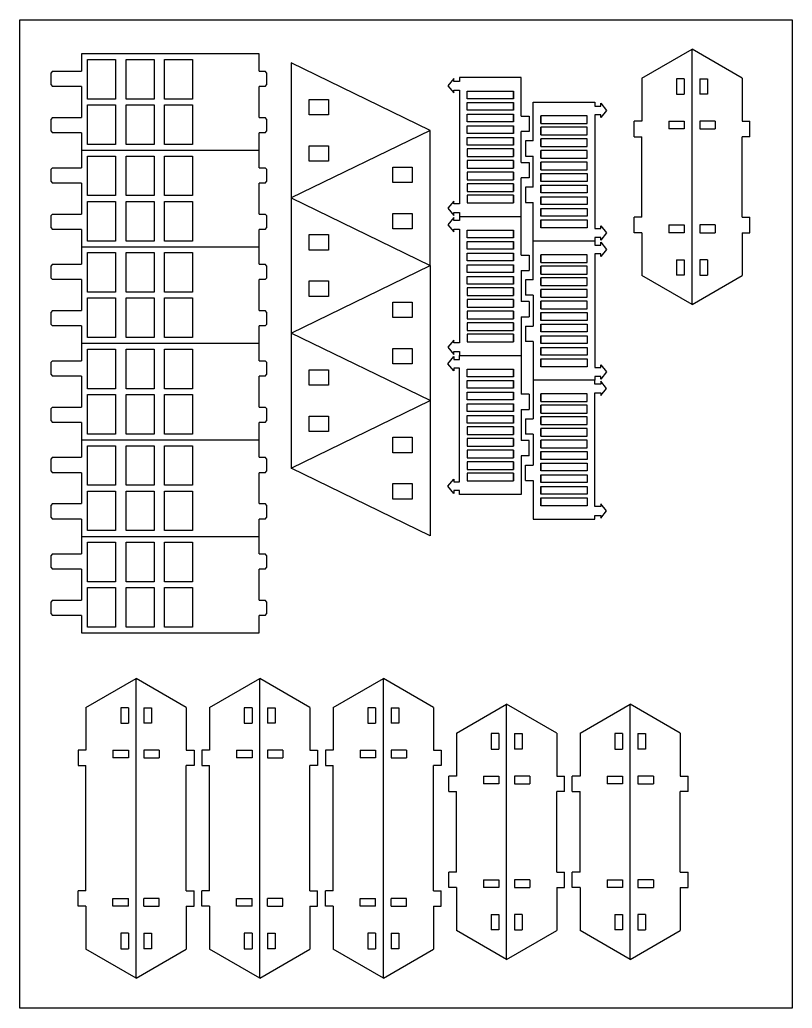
# Model space of a CAD drawing. Header units: inches. Extents: x -44.1 to -2.1, y -13.8 to 25.8.
# Drawn here: x -14.55 to -2.05, y -0.35 to 15.65 of the extents above; entities that cross this region are included whole.
import ezdxf

# ---------------------------------------------------------------- set-up
doc = ezdxf.new("R2010")
doc.units = ezdxf.units.IN
doc.header["$MEASUREMENT"] = 0
doc.linetypes.add('Continuous2', pattern=[0])
doc.layers.add('Cut', color=1, linetype='Continuous')

msp = doc.modelspace()

# ---------------------------------------------------------------- linework, layer by layer
at = {"layer": 'Cut', "color": 13, "linetype": 'Continuous2', "lineweight": -3, "true_color": 0xcc6633}
for p, q in [((-14.55, 15.652), (-2.05, 15.652)), ((-14.55, -0.348), (-14.55, 15.652)), ((-2.05, 15.652), (-2.05, -0.348)), ((-2.05, -0.348), (-14.55, -0.348))]:
    msp.add_line(p, q, dxfattribs=at)
at = {"layer": 'Cut', "color": 7, "linetype": 'Continuous2', "lineweight": -3, "true_color": 0xffffff}
for p, q in [((-13.55, 15.102), (-13.55, 14.821)), ((-10.675, 15.102), (-13.55, 15.102)), ((-10.675, 14.821), (-10.675, 15.102)), ((-4.484, 14.706), (-3.672, 15.174)), ((-3.672, 11.042), (-3.672, 15.174)), ((-2.861, 14.706), (-3.672, 15.174)), ((-13.456, 15.008), (-13.003, 15.008)), ((-13.456, 14.368), (-13.456, 15.008)), ((-13.003, 15.008), (-13.003, 14.368)), ((-12.831, 15.008), (-12.378, 15.008)), ((-12.831, 14.368), (-12.831, 15.008)), ((-12.378, 15.008), (-12.378, 14.368)), ((-12.206, 15.008), (-11.753, 15.008)), ((-12.206, 14.368), (-12.206, 15.008)), ((-11.753, 15.008), (-11.753, 14.368)), ((-10.159, 14.956), (-10.159, 12.769)), ((-7.909, 13.862), (-10.159, 14.956)), ((-14.019, 14.821), (-14.05, 14.79)), ((-14.05, 14.79), (-14.05, 14.602)), ((-14.019, 14.821), (-13.55, 14.821)), ((-10.675, 14.821), (-10.581, 14.821)), ((-10.55, 14.79), (-10.581, 14.821)), ((-10.55, 14.602), (-10.55, 14.79)), ((-14.05, 14.602), (-14.019, 14.571)), ((-13.55, 14.571), (-14.019, 14.571)), ((-13.55, 14.571), (-13.55, 14.071)), ((-10.581, 14.571), (-10.675, 14.571)), ((-10.675, 14.071), (-10.675, 14.571)), ((-10.581, 14.571), (-10.55, 14.602)), ((-7.528, 14.702), (-7.622, 14.585)), ((-7.622, 14.585), (-7.528, 14.468)), ((-7.528, 14.655), (-7.528, 14.702)), ((-7.434, 14.655), (-7.528, 14.655)), ((-7.434, 14.718), (-7.434, 14.655)), ((-6.434, 14.718), (-7.434, 14.718)), ((-6.434, 14.093), (-6.434, 14.718)), ((-4.484, 14.706), (-4.484, 14.01)), ((-3.797, 14.697), (-3.922, 14.697)), ((-3.922, 14.697), (-3.922, 14.447)), ((-3.797, 14.697), (-3.797, 14.447)), ((-3.547, 14.697), (-3.422, 14.697)), ((-3.547, 14.697), (-3.547, 14.447)), ((-3.422, 14.697), (-3.422, 14.447)), ((-2.861, 14.706), (-2.861, 14.01)), ((-7.528, 14.515), (-7.434, 14.515)), ((-7.528, 14.468), (-7.528, 14.515)), ((-7.434, 14.515), (-7.434, 12.671)), ((-7.309, 14.499), (-6.559, 14.499)), ((-7.309, 14.374), (-7.309, 14.499)), ((-6.559, 14.374), (-6.559, 14.499)), ((-6.559, 14.499), (-6.559, 14.374)), ((-3.922, 14.447), (-3.797, 14.447)), ((-3.422, 14.447), (-3.547, 14.447)), ((-13.003, 14.368), (-13.456, 14.368)), ((-13.456, 13.633), (-13.456, 14.274)), ((-13.456, 14.274), (-13.003, 14.274)), ((-13.003, 14.274), (-13.003, 13.633)), ((-12.378, 14.368), (-12.831, 14.368)), ((-12.831, 13.633), (-12.831, 14.274)), ((-12.831, 14.274), (-12.378, 14.274)), ((-12.378, 14.274), (-12.378, 13.633)), ((-11.753, 14.368), (-12.206, 14.368)), ((-12.206, 13.633), (-12.206, 14.274)), ((-12.206, 14.274), (-11.753, 14.274)), ((-11.753, 14.274), (-11.753, 13.633)), ((-9.868, 14.362), (-9.556, 14.362)), ((-9.868, 14.112), (-9.868, 14.362)), ((-9.556, 14.362), (-9.556, 14.112)), ((-6.559, 14.374), (-7.309, 14.374)), ((-7.309, 14.312), (-6.559, 14.312)), ((-7.309, 14.187), (-7.309, 14.312)), ((-6.559, 14.187), (-6.559, 14.312)), ((-6.559, 14.312), (-6.559, 14.187)), ((-6.244, 14.318), (-5.244, 14.318)), ((-6.244, 13.693), (-6.244, 14.318)), ((-5.244, 14.318), (-5.244, 14.255)), ((-5.244, 14.255), (-5.15, 14.255)), ((-5.15, 14.302), (-5.056, 14.185)), ((-5.15, 14.255), (-5.15, 14.302)), ((-9.556, 14.112), (-9.868, 14.112)), ((-6.559, 14.187), (-7.309, 14.187)), ((-7.309, 14.124), (-6.559, 14.124)), ((-7.309, 13.999), (-7.309, 14.124)), ((-6.559, 13.999), (-6.559, 14.124)), ((-6.559, 14.124), (-6.559, 13.999)), ((-6.434, 14.093), (-6.309, 14.093)), ((-6.309, 14.093), (-6.309, 13.843)), ((-6.119, 13.974), (-6.119, 14.099)), ((-6.119, 14.099), (-6.119, 13.974)), ((-5.369, 14.099), (-6.119, 14.099)), ((-5.369, 13.974), (-5.369, 14.099)), ((-5.15, 14.115), (-5.244, 14.115)), ((-5.244, 14.115), (-5.244, 12.271)), ((-5.056, 14.185), (-5.15, 14.068)), ((-5.15, 14.068), (-5.15, 14.115)), ((-14.019, 14.071), (-14.05, 14.04)), ((-14.05, 14.04), (-14.05, 13.852)), ((-14.019, 14.071), (-13.55, 14.071)), ((-10.675, 14.071), (-10.581, 14.071)), ((-10.55, 14.04), (-10.581, 14.071)), ((-10.55, 13.852), (-10.55, 14.04)), ((-6.559, 13.999), (-7.309, 13.999)), ((-7.309, 13.937), (-6.559, 13.937)), ((-7.309, 13.812), (-7.309, 13.937)), ((-6.559, 13.812), (-6.559, 13.937)), ((-6.559, 13.937), (-6.559, 13.812)), ((-6.119, 13.974), (-5.369, 13.974)), ((-4.484, 14.01), (-4.609, 14.01)), ((-4.609, 13.76), (-4.609, 14.01)), ((-4.047, 14.01), (-3.797, 14.01)), ((-4.047, 14.01), (-4.047, 13.885)), ((-3.797, 14.01), (-3.797, 13.885)), ((-3.297, 14.01), (-3.547, 14.01)), ((-3.547, 14.01), (-3.547, 13.885)), ((-3.297, 14.01), (-3.297, 13.885)), ((-2.861, 14.01), (-2.736, 14.01)), ((-2.736, 13.76), (-2.736, 14.01)), ((-14.05, 13.852), (-14.019, 13.821)), ((-13.55, 13.821), (-14.019, 13.821)), ((-13.55, 13.821), (-13.55, 13.54)), ((-10.675, 13.54), (-10.675, 13.821)), ((-10.581, 13.821), (-10.675, 13.821)), ((-10.581, 13.821), (-10.55, 13.852)), ((-7.909, 13.862), (-10.159, 12.769)), ((-7.909, 11.675), (-7.909, 13.862)), ((-6.559, 13.812), (-7.309, 13.812)), ((-6.309, 13.843), (-6.434, 13.843)), ((-6.434, 13.343), (-6.434, 13.843)), ((-6.119, 13.787), (-6.119, 13.912)), ((-6.119, 13.912), (-6.119, 13.787)), ((-5.369, 13.912), (-6.119, 13.912)), ((-6.119, 13.787), (-5.369, 13.787)), ((-5.369, 13.787), (-5.369, 13.912)), ((-3.797, 13.885), (-4.047, 13.885)), ((-3.547, 13.885), (-3.297, 13.885)), ((-13.003, 13.633), (-13.456, 13.633)), ((-12.378, 13.633), (-12.831, 13.633)), ((-11.753, 13.633), (-12.206, 13.633)), ((-9.868, 13.612), (-9.556, 13.612)), ((-9.868, 13.362), (-9.868, 13.612)), ((-9.556, 13.612), (-9.556, 13.362)), ((-7.309, 13.749), (-6.559, 13.749)), ((-7.309, 13.624), (-7.309, 13.749)), ((-6.559, 13.624), (-7.309, 13.624)), ((-6.559, 13.624), (-6.559, 13.749)), ((-6.559, 13.749), (-6.559, 13.624)), ((-6.244, 13.693), (-6.369, 13.693)), ((-6.369, 13.693), (-6.369, 13.443)), ((-6.119, 13.599), (-6.119, 13.724)), ((-6.119, 13.724), (-6.119, 13.599)), ((-5.369, 13.724), (-6.119, 13.724)), ((-5.369, 13.599), (-5.369, 13.724)), ((-4.609, 13.76), (-4.484, 13.76)), ((-4.484, 12.456), (-4.484, 13.76)), ((-2.861, 12.456), (-2.861, 13.76)), ((-2.736, 13.76), (-2.861, 13.76)), ((-13.55, 13.54), (-13.55, 13.258)), ((-13.55, 13.54), (-10.675, 13.54)), ((-13.456, 13.446), (-13.003, 13.446)), ((-13.456, 12.805), (-13.456, 13.446)), ((-13.003, 13.446), (-13.003, 12.805)), ((-12.831, 13.446), (-12.378, 13.446)), ((-12.831, 12.805), (-12.831, 13.446)), ((-12.378, 13.446), (-12.378, 12.805)), ((-12.206, 13.446), (-11.753, 13.446)), ((-12.206, 12.805), (-12.206, 13.446)), ((-11.753, 13.446), (-11.753, 12.805)), ((-10.675, 13.258), (-10.675, 13.54)), ((-6.559, 13.562), (-7.309, 13.562)), ((-7.309, 13.562), (-7.309, 13.437)), ((-6.559, 13.562), (-6.559, 13.437)), ((-6.559, 13.437), (-6.559, 13.562)), ((-6.369, 13.443), (-6.244, 13.443)), ((-6.244, 12.943), (-6.244, 13.443)), ((-6.119, 13.599), (-5.369, 13.599)), ((-6.119, 13.412), (-6.119, 13.537)), ((-6.119, 13.537), (-6.119, 13.412)), ((-5.369, 13.537), (-6.119, 13.537)), ((-5.369, 13.412), (-5.369, 13.537)), ((-9.556, 13.362), (-9.868, 13.362)), ((-7.309, 13.437), (-6.559, 13.437)), ((-6.559, 13.374), (-7.309, 13.374)), ((-7.309, 13.374), (-7.309, 13.249)), ((-6.559, 13.374), (-6.559, 13.249)), ((-6.559, 13.249), (-6.559, 13.374)), ((-6.434, 13.343), (-6.309, 13.343)), ((-6.309, 13.343), (-6.309, 13.093)), ((-6.119, 13.412), (-5.369, 13.412)), ((-6.119, 13.224), (-6.119, 13.349)), ((-6.119, 13.349), (-6.119, 13.224)), ((-5.369, 13.349), (-6.119, 13.349)), ((-5.369, 13.224), (-5.369, 13.349)), ((-14.019, 13.258), (-14.05, 13.227)), ((-14.05, 13.227), (-14.05, 13.04)), ((-14.019, 13.258), (-13.55, 13.258)), ((-10.675, 13.258), (-10.581, 13.258)), ((-10.55, 13.227), (-10.581, 13.258)), ((-10.55, 13.04), (-10.55, 13.227)), ((-8.513, 13.019), (-8.513, 13.269)), ((-8.513, 13.269), (-8.201, 13.269)), ((-8.201, 13.269), (-8.201, 13.019)), ((-7.309, 13.249), (-6.559, 13.249)), ((-6.559, 13.187), (-7.309, 13.187)), ((-7.309, 13.187), (-7.309, 13.062)), ((-6.559, 13.187), (-6.559, 13.062)), ((-6.559, 13.062), (-6.559, 13.187)), ((-6.119, 13.224), (-5.369, 13.224)), ((-6.119, 13.162), (-6.119, 13.037)), ((-6.119, 13.162), (-5.369, 13.162)), ((-6.119, 13.037), (-6.119, 13.162)), ((-5.369, 13.162), (-5.369, 13.037)), ((-14.05, 13.04), (-14.019, 13.008)), ((-13.55, 13.008), (-14.019, 13.008)), ((-13.55, 13.008), (-13.55, 12.508)), ((-10.581, 13.008), (-10.675, 13.008)), ((-10.675, 12.508), (-10.675, 13.008)), ((-10.581, 13.008), (-10.55, 13.04)), ((-8.201, 13.019), (-8.513, 13.019)), ((-7.309, 13.062), (-6.559, 13.062)), ((-6.559, 12.999), (-7.309, 12.999)), ((-7.309, 12.999), (-7.309, 12.874)), ((-6.559, 12.999), (-6.559, 12.874)), ((-6.559, 12.874), (-6.559, 12.999)), ((-6.309, 13.093), (-6.434, 13.093)), ((-6.434, 12.468), (-6.434, 13.093)), ((-5.369, 13.037), (-6.119, 13.037)), ((-6.119, 12.974), (-6.119, 12.849)), ((-6.119, 12.974), (-5.369, 12.974)), ((-6.119, 12.849), (-6.119, 12.974)), ((-5.369, 12.974), (-5.369, 12.849)), ((-13.003, 12.805), (-13.456, 12.805)), ((-12.378, 12.805), (-12.831, 12.805)), ((-11.753, 12.805), (-12.206, 12.805)), ((-7.309, 12.874), (-6.559, 12.874)), ((-6.559, 12.812), (-7.309, 12.812)), ((-7.309, 12.812), (-7.309, 12.687)), ((-6.559, 12.812), (-6.559, 12.687)), ((-6.559, 12.687), (-6.559, 12.812)), ((-6.244, 12.943), (-6.369, 12.943)), ((-6.369, 12.943), (-6.369, 12.693)), ((-5.369, 12.849), (-6.119, 12.849)), ((-13.456, 12.071), (-13.456, 12.712)), ((-13.456, 12.712), (-13.003, 12.712)), ((-13.003, 12.712), (-13.003, 12.071)), ((-12.831, 12.071), (-12.831, 12.712)), ((-12.831, 12.712), (-12.378, 12.712)), ((-12.378, 12.712), (-12.378, 12.071)), ((-12.206, 12.071), (-12.206, 12.712)), ((-12.206, 12.712), (-11.753, 12.712)), ((-11.753, 12.712), (-11.753, 12.071)), ((-10.159, 12.769), (-10.159, 10.581)), ((-10.159, 12.769), (-7.909, 11.675)), ((-7.528, 12.718), (-7.622, 12.601)), ((-7.528, 12.671), (-7.528, 12.718)), ((-7.434, 12.671), (-7.528, 12.671)), ((-7.309, 12.687), (-6.559, 12.687)), ((-6.369, 12.693), (-6.244, 12.693)), ((-6.244, 12.068), (-6.244, 12.693)), ((-6.119, 12.787), (-6.119, 12.662)), ((-6.119, 12.787), (-5.369, 12.787)), ((-6.119, 12.662), (-6.119, 12.787)), ((-5.369, 12.662), (-6.119, 12.662)), ((-5.369, 12.787), (-5.369, 12.662)), ((-14.019, 12.508), (-14.05, 12.477)), ((-14.019, 12.508), (-13.55, 12.508)), ((-10.675, 12.508), (-10.581, 12.508)), ((-10.55, 12.477), (-10.581, 12.508)), ((-8.513, 12.519), (-8.201, 12.519)), ((-8.513, 12.269), (-8.513, 12.519)), ((-8.201, 12.519), (-8.201, 12.269)), ((-7.622, 12.601), (-7.528, 12.483)), ((-7.528, 12.53), (-7.434, 12.53)), ((-7.528, 12.483), (-7.528, 12.53)), ((-7.434, 12.53), (-7.434, 12.468)), ((-6.119, 12.599), (-6.119, 12.474)), ((-6.119, 12.599), (-5.369, 12.599)), ((-6.119, 12.474), (-6.119, 12.599)), ((-5.369, 12.599), (-5.369, 12.474)), ((-14.05, 12.477), (-14.05, 12.29)), ((-10.55, 12.29), (-10.55, 12.477)), ((-7.528, 12.452), (-7.622, 12.335)), ((-7.622, 12.335), (-7.528, 12.218)), ((-7.528, 12.405), (-7.528, 12.452)), ((-7.434, 12.405), (-7.528, 12.405)), ((-7.434, 12.468), (-6.434, 12.468)), ((-7.434, 12.468), (-7.434, 12.405)), ((-6.434, 11.843), (-6.434, 12.468)), ((-5.369, 12.474), (-6.119, 12.474)), ((-6.119, 12.412), (-6.119, 12.287)), ((-6.119, 12.412), (-5.369, 12.412)), ((-6.119, 12.287), (-6.119, 12.412)), ((-5.369, 12.412), (-5.369, 12.287)), ((-4.484, 12.456), (-4.609, 12.456)), ((-4.609, 12.206), (-4.609, 12.456)), ((-4.047, 12.331), (-4.047, 12.206)), ((-4.047, 12.331), (-3.797, 12.331)), ((-3.797, 12.331), (-3.797, 12.206)), ((-3.547, 12.331), (-3.547, 12.206)), ((-3.297, 12.331), (-3.547, 12.331)), ((-3.297, 12.331), (-3.297, 12.206)), ((-2.861, 12.456), (-2.736, 12.456)), ((-2.736, 12.206), (-2.736, 12.456)), ((-14.05, 12.29), (-14.019, 12.258)), ((-13.55, 12.258), (-14.019, 12.258)), ((-13.55, 12.258), (-13.55, 11.977)), ((-10.581, 12.258), (-10.675, 12.258)), ((-10.675, 11.977), (-10.675, 12.258)), ((-10.581, 12.258), (-10.55, 12.29)), ((-9.868, 12.175), (-9.556, 12.175)), ((-9.868, 11.925), (-9.868, 12.175)), ((-9.556, 12.175), (-9.556, 11.925)), ((-8.201, 12.269), (-8.513, 12.269)), ((-7.528, 12.265), (-7.434, 12.265)), ((-7.528, 12.218), (-7.528, 12.265)), ((-7.434, 12.265), (-7.434, 10.421)), ((-7.309, 12.249), (-6.559, 12.249)), ((-7.309, 12.124), (-7.309, 12.249)), ((-6.559, 12.124), (-6.559, 12.249)), ((-6.559, 12.249), (-6.559, 12.124)), ((-5.369, 12.287), (-6.119, 12.287)), ((-5.244, 12.271), (-5.15, 12.271)), ((-5.15, 12.318), (-5.056, 12.201)), ((-5.15, 12.271), (-5.15, 12.318)), ((-5.056, 12.201), (-5.15, 12.083)), ((-4.484, 12.206), (-4.609, 12.206)), ((-4.484, 12.206), (-4.484, 11.511)), ((-3.797, 12.206), (-4.047, 12.206)), ((-3.547, 12.206), (-3.297, 12.206)), ((-2.861, 12.206), (-2.861, 11.511)), ((-2.861, 12.206), (-2.736, 12.206)), ((-13.003, 12.071), (-13.456, 12.071)), ((-12.378, 12.071), (-12.831, 12.071)), ((-11.753, 12.071), (-12.206, 12.071)), ((-6.559, 12.124), (-7.309, 12.124)), ((-7.309, 12.062), (-6.559, 12.062)), ((-7.309, 11.937), (-7.309, 12.062)), ((-6.559, 11.937), (-6.559, 12.062)), ((-6.559, 12.062), (-6.559, 11.937)), ((-5.244, 12.068), (-6.244, 12.068)), ((-6.244, 11.443), (-6.244, 12.068)), ((-5.244, 12.13), (-5.244, 12.068)), ((-5.15, 12.13), (-5.244, 12.13)), ((-5.244, 12.068), (-5.244, 12.005)), ((-5.244, 12.005), (-5.15, 12.005)), ((-5.15, 12.083), (-5.15, 12.13)), ((-5.15, 12.052), (-5.056, 11.935)), ((-5.15, 12.005), (-5.15, 12.052)), ((-13.55, 11.977), (-10.675, 11.977)), ((-13.55, 11.977), (-13.55, 11.696)), ((-13.456, 11.883), (-13.003, 11.883)), ((-13.456, 11.243), (-13.456, 11.883)), ((-13.003, 11.883), (-13.003, 11.243)), ((-12.831, 11.883), (-12.378, 11.883)), ((-12.831, 11.243), (-12.831, 11.883)), ((-12.378, 11.883), (-12.378, 11.243)), ((-12.206, 11.883), (-11.753, 11.883)), ((-12.206, 11.243), (-12.206, 11.883)), ((-11.753, 11.883), (-11.753, 11.243)), ((-10.675, 11.696), (-10.675, 11.977)), ((-9.556, 11.925), (-9.868, 11.925)), ((-6.559, 11.937), (-7.309, 11.937)), ((-7.309, 11.874), (-6.559, 11.874)), ((-7.309, 11.749), (-7.309, 11.874)), ((-6.559, 11.749), (-6.559, 11.874)), ((-6.559, 11.874), (-6.559, 11.749)), ((-6.434, 11.843), (-6.309, 11.843)), ((-6.309, 11.843), (-6.309, 11.593)), ((-6.119, 11.724), (-6.119, 11.849)), ((-6.119, 11.849), (-6.119, 11.724)), ((-5.369, 11.849), (-6.119, 11.849)), ((-5.369, 11.724), (-5.369, 11.849)), ((-5.244, 11.865), (-5.244, 10.021)), ((-5.15, 11.865), (-5.244, 11.865)), ((-5.056, 11.935), (-5.15, 11.818)), ((-5.15, 11.818), (-5.15, 11.865)), ((-14.019, 11.696), (-14.05, 11.665)), ((-14.019, 11.696), (-13.55, 11.696)), ((-10.675, 11.696), (-10.581, 11.696)), ((-10.55, 11.665), (-10.581, 11.696)), ((-6.559, 11.749), (-7.309, 11.749)), ((-7.309, 11.687), (-6.559, 11.687)), ((-7.309, 11.562), (-7.309, 11.687)), ((-6.559, 11.562), (-6.559, 11.687)), ((-6.559, 11.687), (-6.559, 11.562)), ((-6.119, 11.724), (-5.369, 11.724)), ((-3.922, 11.769), (-3.797, 11.769)), ((-3.922, 11.769), (-3.922, 11.519)), ((-3.797, 11.769), (-3.797, 11.519)), ((-3.422, 11.769), (-3.547, 11.769)), ((-3.547, 11.769), (-3.547, 11.519)), ((-3.422, 11.769), (-3.422, 11.519)), ((-14.05, 11.665), (-14.05, 11.477)), ((-10.55, 11.477), (-10.55, 11.665)), ((-10.159, 10.581), (-7.909, 11.675)), ((-7.909, 11.675), (-7.909, 9.487)), ((-6.559, 11.562), (-7.309, 11.562)), ((-6.434, 11.593), (-6.434, 11.093)), ((-6.434, 11.593), (-6.309, 11.593)), ((-6.119, 11.537), (-6.119, 11.662)), ((-6.119, 11.662), (-6.119, 11.537)), ((-5.369, 11.662), (-6.119, 11.662)), ((-6.119, 11.537), (-5.369, 11.537)), ((-5.369, 11.537), (-5.369, 11.662)), ((-14.05, 11.477), (-14.019, 11.446)), ((-13.55, 11.446), (-14.019, 11.446)), ((-13.55, 11.446), (-13.55, 10.946)), ((-10.581, 11.446), (-10.675, 11.446)), ((-10.675, 10.946), (-10.675, 11.446)), ((-10.581, 11.446), (-10.55, 11.477)), ((-9.868, 11.425), (-9.556, 11.425)), ((-9.868, 11.175), (-9.868, 11.425)), ((-9.556, 11.425), (-9.556, 11.175)), ((-7.309, 11.499), (-6.559, 11.499)), ((-7.309, 11.374), (-7.309, 11.499)), ((-6.559, 11.374), (-7.309, 11.374)), ((-6.559, 11.374), (-6.559, 11.499)), ((-6.559, 11.499), (-6.559, 11.374)), ((-6.244, 11.443), (-6.369, 11.443)), ((-6.369, 11.443), (-6.369, 11.193)), ((-6.119, 11.349), (-6.119, 11.474)), ((-6.119, 11.474), (-6.119, 11.349)), ((-5.369, 11.474), (-6.119, 11.474)), ((-5.369, 11.349), (-5.369, 11.474)), ((-3.672, 11.042), (-4.484, 11.511)), ((-3.797, 11.519), (-3.922, 11.519)), ((-3.672, 11.042), (-2.861, 11.511)), ((-3.547, 11.519), (-3.422, 11.519)), ((-13.003, 11.243), (-13.456, 11.243)), ((-12.378, 11.243), (-12.831, 11.243)), ((-11.753, 11.243), (-12.206, 11.243)), ((-6.559, 11.312), (-7.309, 11.312)), ((-7.309, 11.312), (-7.309, 11.187)), ((-6.559, 11.312), (-6.559, 11.187)), ((-6.559, 11.187), (-6.559, 11.312)), ((-6.119, 11.349), (-5.369, 11.349)), ((-6.119, 11.162), (-6.119, 11.287)), ((-6.119, 11.287), (-6.119, 11.162)), ((-5.369, 11.287), (-6.119, 11.287)), ((-5.369, 11.162), (-5.369, 11.287)), ((-13.456, 10.508), (-13.456, 11.149)), ((-13.456, 11.149), (-13.003, 11.149)), ((-13.003, 11.149), (-13.003, 10.508)), ((-12.831, 10.508), (-12.831, 11.149)), ((-12.831, 11.149), (-12.378, 11.149)), ((-12.378, 11.149), (-12.378, 10.508)), ((-12.206, 10.508), (-12.206, 11.149)), ((-12.206, 11.149), (-11.753, 11.149)), ((-11.753, 11.149), (-11.753, 10.508)), ((-9.556, 11.175), (-9.868, 11.175)), ((-8.513, 10.831), (-8.513, 11.081)), ((-8.513, 11.081), (-8.201, 11.081)), ((-8.201, 11.081), (-8.201, 10.831)), ((-7.309, 11.187), (-6.559, 11.187)), ((-6.559, 11.124), (-7.309, 11.124)), ((-7.309, 11.124), (-7.309, 10.999)), ((-6.559, 11.124), (-6.559, 10.999)), ((-6.559, 10.999), (-6.559, 11.124)), ((-6.309, 11.093), (-6.434, 11.093)), ((-6.244, 11.193), (-6.369, 11.193)), ((-6.309, 11.093), (-6.309, 10.843)), ((-6.244, 11.193), (-6.244, 10.693)), ((-6.119, 11.162), (-5.369, 11.162)), ((-6.119, 10.974), (-6.119, 11.099)), ((-6.119, 11.099), (-6.119, 10.974)), ((-5.369, 11.099), (-6.119, 11.099)), ((-5.369, 10.974), (-5.369, 11.099)), ((-14.019, 10.946), (-14.05, 10.915)), ((-14.05, 10.915), (-14.05, 10.727)), ((-14.019, 10.946), (-13.55, 10.946)), ((-10.675, 10.946), (-10.581, 10.946)), ((-10.55, 10.915), (-10.581, 10.946)), ((-10.55, 10.727), (-10.55, 10.915)), ((-7.309, 10.999), (-6.559, 10.999)), ((-6.559, 10.937), (-7.309, 10.937)), ((-7.309, 10.937), (-7.309, 10.812)), ((-6.559, 10.937), (-6.559, 10.812)), ((-6.559, 10.812), (-6.559, 10.937)), ((-6.119, 10.974), (-5.369, 10.974)), ((-6.119, 10.912), (-6.119, 10.787)), ((-6.119, 10.912), (-5.369, 10.912)), ((-6.119, 10.787), (-6.119, 10.912)), ((-5.369, 10.912), (-5.369, 10.787)), ((-14.05, 10.727), (-14.019, 10.696)), ((-10.581, 10.696), (-10.55, 10.727)), ((-8.201, 10.831), (-8.513, 10.831)), ((-7.309, 10.812), (-6.559, 10.812)), ((-6.559, 10.749), (-7.309, 10.749)), ((-7.309, 10.749), (-7.309, 10.624)), ((-6.559, 10.749), (-6.559, 10.624)), ((-6.559, 10.624), (-6.559, 10.749)), ((-6.434, 10.843), (-6.434, 10.218)), ((-6.434, 10.843), (-6.309, 10.843)), ((-5.369, 10.787), (-6.119, 10.787)), ((-6.119, 10.724), (-6.119, 10.599)), ((-6.119, 10.724), (-5.369, 10.724)), ((-6.119, 10.599), (-6.119, 10.724)), ((-5.369, 10.724), (-5.369, 10.599)), ((-13.55, 10.696), (-14.019, 10.696)), ((-13.55, 10.696), (-13.55, 10.415)), ((-10.581, 10.696), (-10.675, 10.696)), ((-10.675, 10.415), (-10.675, 10.696)), ((-7.909, 9.487), (-10.159, 10.581)), ((-10.159, 10.581), (-10.159, 8.394)), ((-7.309, 10.624), (-6.559, 10.624)), ((-6.559, 10.562), (-7.309, 10.562)), ((-7.309, 10.562), (-7.309, 10.437)), ((-6.559, 10.562), (-6.559, 10.437)), ((-6.559, 10.437), (-6.559, 10.562)), ((-6.369, 10.693), (-6.244, 10.693)), ((-6.369, 10.693), (-6.369, 10.443)), ((-5.369, 10.599), (-6.119, 10.599)), ((-13.55, 10.415), (-10.675, 10.415)), ((-13.55, 10.415), (-13.55, 10.133)), ((-13.003, 10.508), (-13.456, 10.508)), ((-12.378, 10.508), (-12.831, 10.508)), ((-11.753, 10.508), (-12.206, 10.508)), ((-10.675, 10.133), (-10.675, 10.415)), ((-7.528, 10.468), (-7.622, 10.351)), ((-7.528, 10.421), (-7.528, 10.468)), ((-7.434, 10.421), (-7.528, 10.421)), ((-7.309, 10.437), (-6.559, 10.437)), ((-6.244, 10.443), (-6.369, 10.443)), ((-6.244, 10.443), (-6.244, 9.818)), ((-6.119, 10.537), (-6.119, 10.412)), ((-6.119, 10.537), (-5.369, 10.537)), ((-6.119, 10.412), (-6.119, 10.537)), ((-5.369, 10.412), (-6.119, 10.412)), ((-5.369, 10.537), (-5.369, 10.412)), ((-13.456, 10.321), (-13.003, 10.321)), ((-13.456, 9.68), (-13.456, 10.321)), ((-13.003, 10.321), (-13.003, 9.68)), ((-12.831, 10.321), (-12.378, 10.321)), ((-12.831, 9.68), (-12.831, 10.321)), ((-12.378, 10.321), (-12.378, 9.68)), ((-12.206, 10.321), (-11.753, 10.321)), ((-12.206, 9.68), (-12.206, 10.321)), ((-11.753, 10.321), (-11.753, 9.68)), ((-8.513, 10.331), (-8.201, 10.331)), ((-8.513, 10.081), (-8.513, 10.331)), ((-8.201, 10.331), (-8.201, 10.081)), ((-7.622, 10.351), (-7.528, 10.233)), ((-7.528, 10.28), (-7.434, 10.28)), ((-7.528, 10.233), (-7.528, 10.28)), ((-7.434, 10.28), (-7.434, 10.218)), ((-6.119, 10.349), (-6.119, 10.224)), ((-6.119, 10.349), (-5.369, 10.349)), ((-6.119, 10.224), (-6.119, 10.349)), ((-5.369, 10.349), (-5.369, 10.224)), ((-14.019, 10.133), (-14.05, 10.102)), ((-14.05, 10.102), (-14.05, 9.915)), ((-14.019, 10.133), (-13.55, 10.133)), ((-10.675, 10.133), (-10.581, 10.133)), ((-10.55, 10.102), (-10.581, 10.133)), ((-10.55, 9.915), (-10.55, 10.102)), ((-8.201, 10.081), (-8.513, 10.081)), ((-7.622, 10.085), (-7.528, 10.202)), ((-7.528, 9.968), (-7.622, 10.085)), ((-7.528, 10.202), (-7.528, 10.155)), ((-7.528, 10.155), (-7.434, 10.155)), ((-7.434, 10.218), (-6.434, 10.218)), ((-7.434, 10.155), (-7.434, 10.218)), ((-6.434, 10.218), (-6.434, 9.593)), ((-5.369, 10.224), (-6.119, 10.224)), ((-6.119, 10.162), (-6.119, 10.037)), ((-6.119, 10.162), (-5.369, 10.162)), ((-6.119, 10.037), (-6.119, 10.162)), ((-5.369, 10.162), (-5.369, 10.037)), ((-9.868, 9.987), (-9.556, 9.987)), ((-9.868, 9.737), (-9.868, 9.987)), ((-9.556, 9.987), (-9.556, 9.737)), ((-7.528, 10.015), (-7.528, 9.968)), ((-7.434, 10.015), (-7.528, 10.015)), ((-7.434, 8.171), (-7.434, 10.015)), ((-7.309, 9.999), (-6.559, 9.999)), ((-7.309, 9.874), (-7.309, 9.999)), ((-6.559, 9.874), (-6.559, 9.999)), ((-6.559, 9.999), (-6.559, 9.874)), ((-5.369, 10.037), (-6.119, 10.037)), ((-5.244, 10.021), (-5.15, 10.021)), ((-5.15, 10.068), (-5.056, 9.951)), ((-5.15, 10.021), (-5.15, 10.068)), ((-5.056, 9.951), (-5.15, 9.833)), ((-14.05, 9.915), (-14.019, 9.883)), ((-13.55, 9.883), (-14.019, 9.883)), ((-13.55, 9.883), (-13.55, 9.383)), ((-10.581, 9.883), (-10.675, 9.883)), ((-10.675, 9.383), (-10.675, 9.883)), ((-10.581, 9.883), (-10.55, 9.915)), ((-6.559, 9.874), (-7.309, 9.874)), ((-7.309, 9.812), (-6.559, 9.812)), ((-7.309, 9.687), (-7.309, 9.812)), ((-6.559, 9.687), (-6.559, 9.812)), ((-6.559, 9.812), (-6.559, 9.687)), ((-5.244, 9.818), (-6.244, 9.818)), ((-6.244, 9.818), (-6.244, 9.193)), ((-5.244, 9.88), (-5.244, 9.818)), ((-5.15, 9.88), (-5.244, 9.88)), ((-5.244, 9.755), (-5.244, 9.818)), ((-5.15, 9.833), (-5.15, 9.88)), ((-5.15, 9.802), (-5.15, 9.755)), ((-5.056, 9.685), (-5.15, 9.802)), ((-13.003, 9.68), (-13.456, 9.68)), ((-12.378, 9.68), (-12.831, 9.68)), ((-11.753, 9.68), (-12.206, 9.68)), ((-9.556, 9.737), (-9.868, 9.737)), ((-6.559, 9.687), (-7.309, 9.687)), ((-7.309, 9.624), (-6.559, 9.624)), ((-7.309, 9.499), (-7.309, 9.624)), ((-6.559, 9.499), (-6.559, 9.624)), ((-6.559, 9.624), (-6.559, 9.499)), ((-5.15, 9.755), (-5.244, 9.755)), ((-5.244, 9.615), (-5.15, 9.615)), ((-5.244, 7.771), (-5.244, 9.615)), ((-5.15, 9.568), (-5.056, 9.685)), ((-5.15, 9.615), (-5.15, 9.568)), ((-13.456, 8.946), (-13.456, 9.587)), ((-13.456, 9.587), (-13.003, 9.587)), ((-13.003, 9.587), (-13.003, 8.946)), ((-12.831, 8.946), (-12.831, 9.587)), ((-12.831, 9.587), (-12.378, 9.587)), ((-12.378, 9.587), (-12.378, 8.946)), ((-12.206, 8.946), (-12.206, 9.587)), ((-12.206, 9.587), (-11.753, 9.587)), ((-11.753, 9.587), (-11.753, 8.946)), ((-10.159, 8.394), (-7.909, 9.487)), ((-7.909, 9.487), (-7.909, 7.3)), ((-6.559, 9.499), (-7.309, 9.499)), ((-6.309, 9.593), (-6.434, 9.593)), ((-6.309, 9.593), (-6.309, 9.343)), ((-6.119, 9.474), (-6.119, 9.599)), ((-6.119, 9.599), (-6.119, 9.474)), ((-5.369, 9.599), (-6.119, 9.599)), ((-6.119, 9.474), (-5.369, 9.474)), ((-5.369, 9.474), (-5.369, 9.599)), ((-14.019, 9.383), (-14.05, 9.352)), ((-14.05, 9.352), (-14.05, 9.165)), ((-14.019, 9.383), (-13.55, 9.383)), ((-10.675, 9.383), (-10.581, 9.383)), ((-10.55, 9.352), (-10.581, 9.383)), ((-10.55, 9.165), (-10.55, 9.352)), ((-7.309, 9.437), (-6.559, 9.437)), ((-7.309, 9.312), (-7.309, 9.437)), ((-6.559, 9.312), (-7.309, 9.312)), ((-6.559, 9.312), (-6.559, 9.437)), ((-6.559, 9.437), (-6.559, 9.312)), ((-6.434, 9.343), (-6.434, 8.843)), ((-6.434, 9.343), (-6.309, 9.343)), ((-6.119, 9.287), (-6.119, 9.412)), ((-6.119, 9.412), (-6.119, 9.287)), ((-5.369, 9.412), (-6.119, 9.412)), ((-6.119, 9.287), (-5.369, 9.287)), ((-5.369, 9.287), (-5.369, 9.412)), ((-14.05, 9.165), (-14.019, 9.133)), ((-13.55, 9.133), (-14.019, 9.133)), ((-13.55, 9.133), (-13.55, 8.852)), ((-10.581, 9.133), (-10.675, 9.133)), ((-10.675, 8.852), (-10.675, 9.133)), ((-10.581, 9.133), (-10.55, 9.165)), ((-9.868, 9.237), (-9.556, 9.237)), ((-9.868, 8.987), (-9.868, 9.237)), ((-9.556, 9.237), (-9.556, 8.987)), ((-7.309, 9.249), (-6.559, 9.249)), ((-7.309, 9.124), (-7.309, 9.249)), ((-6.559, 9.124), (-7.309, 9.124)), ((-6.559, 9.124), (-6.559, 9.249)), ((-6.559, 9.249), (-6.559, 9.124)), ((-6.369, 9.193), (-6.244, 9.193)), ((-6.369, 9.193), (-6.369, 8.943)), ((-6.119, 9.099), (-6.119, 9.224)), ((-6.119, 9.224), (-6.119, 9.099)), ((-5.369, 9.224), (-6.119, 9.224)), ((-5.369, 9.099), (-5.369, 9.224)), ((-9.556, 8.987), (-9.868, 8.987)), ((-6.559, 9.062), (-7.309, 9.062)), ((-7.309, 9.062), (-7.309, 8.937)), ((-6.559, 9.062), (-6.559, 8.937)), ((-6.559, 8.937), (-6.559, 9.062)), ((-6.119, 9.099), (-5.369, 9.099)), ((-6.119, 8.912), (-6.119, 9.037)), ((-6.119, 9.037), (-6.119, 8.912)), ((-5.369, 9.037), (-6.119, 9.037)), ((-5.369, 8.912), (-5.369, 9.037)), ((-13.55, 8.852), (-10.675, 8.852)), ((-13.55, 8.852), (-13.55, 8.571)), ((-13.003, 8.946), (-13.456, 8.946)), ((-12.378, 8.946), (-12.831, 8.946)), ((-11.753, 8.946), (-12.206, 8.946)), ((-10.675, 8.571), (-10.675, 8.852)), ((-8.513, 8.644), (-8.513, 8.894)), ((-8.513, 8.894), (-8.201, 8.894)), ((-8.201, 8.894), (-8.201, 8.644)), ((-7.309, 8.937), (-6.559, 8.937)), ((-6.559, 8.874), (-7.309, 8.874)), ((-7.309, 8.874), (-7.309, 8.749)), ((-6.559, 8.874), (-6.559, 8.749)), ((-6.559, 8.749), (-6.559, 8.874)), ((-6.309, 8.843), (-6.434, 8.843)), ((-6.244, 8.943), (-6.369, 8.943)), ((-6.309, 8.593), (-6.309, 8.843)), ((-6.244, 8.943), (-6.244, 8.443)), ((-6.119, 8.912), (-5.369, 8.912)), ((-6.119, 8.724), (-6.119, 8.849)), ((-6.119, 8.849), (-6.119, 8.724)), ((-5.369, 8.849), (-6.119, 8.849)), ((-5.369, 8.724), (-5.369, 8.849)), ((-13.456, 8.758), (-13.003, 8.758)), ((-13.456, 8.118), (-13.456, 8.758)), ((-13.003, 8.758), (-13.003, 8.118)), ((-12.831, 8.758), (-12.378, 8.758)), ((-12.831, 8.118), (-12.831, 8.758)), ((-12.378, 8.758), (-12.378, 8.118)), ((-12.206, 8.758), (-11.753, 8.758)), ((-12.206, 8.118), (-12.206, 8.758)), ((-11.753, 8.758), (-11.753, 8.118)), ((-8.201, 8.644), (-8.513, 8.644)), ((-7.309, 8.749), (-6.559, 8.749)), ((-6.559, 8.687), (-7.309, 8.687)), ((-7.309, 8.687), (-7.309, 8.562)), ((-6.559, 8.687), (-6.559, 8.562)), ((-6.559, 8.562), (-6.559, 8.687)), ((-6.119, 8.724), (-5.369, 8.724)), ((-6.119, 8.662), (-6.119, 8.537)), ((-6.119, 8.662), (-5.369, 8.662)), ((-6.119, 8.537), (-6.119, 8.662)), ((-5.369, 8.662), (-5.369, 8.537)), ((-14.019, 8.571), (-14.05, 8.54)), ((-14.05, 8.54), (-14.05, 8.352)), ((-14.019, 8.571), (-13.55, 8.571)), ((-10.675, 8.571), (-10.581, 8.571)), ((-10.55, 8.54), (-10.581, 8.571)), ((-10.55, 8.352), (-10.55, 8.54)), ((-7.309, 8.562), (-6.559, 8.562)), ((-6.559, 8.499), (-7.309, 8.499)), ((-7.309, 8.499), (-7.309, 8.374)), ((-6.559, 8.499), (-6.559, 8.374)), ((-6.559, 8.374), (-6.559, 8.499)), ((-6.434, 8.593), (-6.434, 7.968)), ((-6.309, 8.593), (-6.434, 8.593)), ((-5.369, 8.537), (-6.119, 8.537)), ((-14.05, 8.352), (-14.019, 8.321)), ((-13.55, 8.321), (-14.019, 8.321)), ((-13.55, 8.321), (-13.55, 7.821)), ((-10.581, 8.321), (-10.675, 8.321)), ((-10.675, 7.821), (-10.675, 8.321)), ((-10.581, 8.321), (-10.55, 8.352)), ((-7.909, 7.3), (-10.159, 8.394)), ((-7.309, 8.374), (-6.559, 8.374)), ((-6.369, 8.193), (-6.369, 8.443)), ((-6.369, 8.443), (-6.244, 8.443)), ((-6.119, 8.474), (-6.119, 8.349)), ((-6.119, 8.474), (-5.369, 8.474)), ((-6.119, 8.349), (-6.119, 8.474)), ((-5.369, 8.349), (-6.119, 8.349)), ((-5.369, 8.474), (-5.369, 8.349)), ((-7.622, 8.101), (-7.528, 8.218)), ((-7.528, 8.218), (-7.528, 8.171)), ((-7.528, 8.171), (-7.434, 8.171)), ((-6.559, 8.312), (-7.309, 8.312)), ((-7.309, 8.312), (-7.309, 8.187)), ((-7.309, 8.187), (-6.559, 8.187)), ((-6.559, 8.312), (-6.559, 8.187)), ((-6.559, 8.187), (-6.559, 8.312)), ((-6.369, 8.193), (-6.244, 8.193)), ((-6.244, 8.193), (-6.244, 7.568)), ((-6.119, 8.287), (-6.119, 8.162)), ((-6.119, 8.287), (-5.369, 8.287)), ((-6.119, 8.162), (-6.119, 8.287)), ((-5.369, 8.162), (-6.119, 8.162)), ((-5.369, 8.287), (-5.369, 8.162)), ((-13.003, 8.118), (-13.456, 8.118)), ((-13.456, 7.383), (-13.456, 8.024)), ((-13.456, 8.024), (-13.003, 8.024)), ((-13.003, 8.024), (-13.003, 7.383)), ((-12.378, 8.118), (-12.831, 8.118)), ((-12.831, 7.383), (-12.831, 8.024)), ((-12.831, 8.024), (-12.378, 8.024)), ((-12.378, 8.024), (-12.378, 7.383)), ((-11.753, 8.118), (-12.206, 8.118)), ((-12.206, 7.383), (-12.206, 8.024)), ((-12.206, 8.024), (-11.753, 8.024)), ((-11.753, 8.024), (-11.753, 7.383)), ((-8.513, 8.144), (-8.201, 8.144)), ((-8.513, 7.894), (-8.513, 8.144)), ((-8.201, 8.144), (-8.201, 7.894)), ((-7.528, 7.983), (-7.622, 8.101)), ((-7.528, 8.03), (-7.528, 7.983)), ((-7.434, 8.03), (-7.528, 8.03)), ((-7.434, 7.968), (-7.434, 8.03)), ((-6.119, 8.099), (-6.119, 7.974)), ((-6.119, 8.099), (-5.369, 8.099)), ((-6.119, 7.974), (-6.119, 8.099)), ((-5.369, 8.099), (-5.369, 7.974)), ((-8.201, 7.894), (-8.513, 7.894)), ((-6.434, 7.968), (-7.434, 7.968)), ((-5.369, 7.974), (-6.119, 7.974)), ((-6.119, 7.912), (-6.119, 7.787)), ((-6.119, 7.912), (-5.369, 7.912)), ((-6.119, 7.787), (-6.119, 7.912)), ((-5.369, 7.912), (-5.369, 7.787)), ((-14.019, 7.821), (-14.05, 7.79)), ((-14.05, 7.79), (-14.05, 7.602)), ((-14.019, 7.821), (-13.55, 7.821)), ((-10.675, 7.821), (-10.581, 7.821)), ((-10.55, 7.79), (-10.581, 7.821)), ((-10.55, 7.602), (-10.55, 7.79)), ((-5.369, 7.787), (-6.119, 7.787)), ((-5.15, 7.771), (-5.244, 7.771)), ((-5.15, 7.818), (-5.15, 7.771)), ((-5.056, 7.701), (-5.15, 7.818)), ((-5.15, 7.583), (-5.056, 7.701)), ((-14.05, 7.602), (-14.019, 7.571)), ((-13.55, 7.571), (-14.019, 7.571)), ((-13.55, 7.571), (-13.55, 7.29)), ((-10.581, 7.571), (-10.675, 7.571)), ((-10.675, 7.29), (-10.675, 7.571)), ((-10.581, 7.571), (-10.55, 7.602)), ((-6.244, 7.568), (-5.244, 7.568)), ((-5.244, 7.63), (-5.15, 7.63)), ((-5.244, 7.568), (-5.244, 7.63)), ((-5.15, 7.63), (-5.15, 7.583)), ((-13.003, 7.383), (-13.456, 7.383)), ((-12.378, 7.383), (-12.831, 7.383)), ((-11.753, 7.383), (-12.206, 7.383)), ((-13.55, 7.29), (-10.675, 7.29)), ((-13.55, 7.29), (-13.55, 7.008)), ((-10.675, 7.008), (-10.675, 7.29)), ((-13.456, 7.196), (-13.003, 7.196)), ((-13.456, 6.555), (-13.456, 7.196)), ((-13.003, 7.196), (-13.003, 6.555)), ((-12.831, 7.196), (-12.378, 7.196)), ((-12.831, 6.555), (-12.831, 7.196)), ((-12.378, 7.196), (-12.378, 6.555)), ((-12.206, 7.196), (-11.753, 7.196)), ((-12.206, 6.555), (-12.206, 7.196)), ((-11.753, 7.196), (-11.753, 6.555)), ((-14.019, 7.008), (-14.05, 6.977)), ((-14.05, 6.977), (-14.05, 6.79)), ((-14.019, 7.008), (-13.55, 7.008)), ((-10.675, 7.008), (-10.581, 7.008)), ((-10.55, 6.977), (-10.581, 7.008)), ((-10.55, 6.79), (-10.55, 6.977)), ((-14.05, 6.79), (-14.019, 6.758)), ((-13.55, 6.758), (-14.019, 6.758)), ((-13.55, 6.758), (-13.55, 6.258)), ((-10.581, 6.758), (-10.675, 6.758)), ((-10.675, 6.258), (-10.675, 6.758)), ((-10.581, 6.758), (-10.55, 6.79)), ((-13.003, 6.555), (-13.456, 6.555)), ((-13.456, 5.821), (-13.456, 6.462)), ((-13.456, 6.462), (-13.003, 6.462)), ((-13.003, 6.462), (-13.003, 5.821)), ((-12.378, 6.555), (-12.831, 6.555)), ((-12.831, 5.821), (-12.831, 6.462)), ((-12.831, 6.462), (-12.378, 6.462)), ((-12.378, 6.462), (-12.378, 5.821)), ((-11.753, 6.555), (-12.206, 6.555)), ((-12.206, 5.821), (-12.206, 6.462)), ((-12.206, 6.462), (-11.753, 6.462)), ((-11.753, 6.462), (-11.753, 5.821)), ((-14.019, 6.258), (-14.05, 6.227)), ((-14.019, 6.258), (-13.55, 6.258)), ((-10.675, 6.258), (-10.581, 6.258)), ((-10.55, 6.227), (-10.581, 6.258)), ((-14.05, 6.227), (-14.05, 6.04)), ((-10.55, 6.04), (-10.55, 6.227)), ((-14.05, 6.04), (-14.019, 6.008)), ((-13.55, 6.008), (-14.019, 6.008)), ((-13.55, 6.008), (-13.55, 5.727)), ((-10.581, 6.008), (-10.675, 6.008)), ((-10.675, 5.727), (-10.675, 6.008)), ((-10.581, 6.008), (-10.55, 6.04)), ((-13.003, 5.821), (-13.456, 5.821)), ((-12.378, 5.821), (-12.831, 5.821)), ((-11.753, 5.821), (-12.206, 5.821)), ((-13.55, 5.727), (-10.675, 5.727)), ((-13.479, 4.522), (-12.667, 4.991)), ((-12.667, 0.141), (-12.667, 4.991)), ((-11.855, 4.522), (-12.667, 4.991)), ((-11.479, 4.522), (-10.667, 4.991)), ((-10.667, 0.141), (-10.667, 4.991)), ((-9.855, 4.522), (-10.667, 4.991)), ((-9.479, 4.522), (-8.667, 4.991)), ((-8.667, 0.141), (-8.667, 4.991)), ((-7.855, 4.522), (-8.667, 4.991)), ((-13.479, 4.522), (-13.479, 3.829)), ((-12.792, 4.517), (-12.917, 4.517)), ((-12.917, 4.517), (-12.917, 4.267)), ((-12.792, 4.517), (-12.792, 4.267)), ((-12.542, 4.517), (-12.417, 4.517)), ((-12.542, 4.517), (-12.542, 4.267)), ((-12.417, 4.517), (-12.417, 4.267)), ((-11.855, 4.522), (-11.855, 3.829)), ((-11.479, 4.522), (-11.479, 3.829)), ((-10.792, 4.517), (-10.917, 4.517)), ((-10.917, 4.517), (-10.917, 4.267)), ((-10.792, 4.517), (-10.792, 4.267)), ((-10.542, 4.517), (-10.417, 4.517)), ((-10.542, 4.517), (-10.542, 4.267)), ((-10.417, 4.517), (-10.417, 4.267)), ((-9.855, 4.522), (-9.855, 3.829)), ((-9.479, 4.522), (-9.479, 3.829)), ((-8.792, 4.517), (-8.917, 4.517)), ((-8.917, 4.517), (-8.917, 4.267)), ((-8.792, 4.517), (-8.792, 4.267)), ((-8.542, 4.517), (-8.417, 4.517)), ((-8.542, 4.517), (-8.542, 4.267)), ((-8.417, 4.517), (-8.417, 4.267)), ((-7.855, 4.522), (-7.855, 3.829)), ((-7.484, 4.106), (-6.672, 4.574)), ((-6.672, 0.442), (-6.672, 4.574)), ((-5.861, 4.106), (-6.672, 4.574)), ((-5.484, 4.106), (-4.672, 4.574)), ((-4.672, 0.442), (-4.672, 4.574)), ((-3.861, 4.106), (-4.672, 4.574)), ((-12.917, 4.267), (-12.792, 4.267)), ((-12.417, 4.267), (-12.542, 4.267)), ((-10.917, 4.267), (-10.792, 4.267)), ((-10.417, 4.267), (-10.542, 4.267)), ((-8.917, 4.267), (-8.792, 4.267)), ((-8.417, 4.267), (-8.542, 4.267)), ((-7.484, 4.106), (-7.484, 3.41)), ((-6.797, 4.097), (-6.922, 4.097)), ((-6.922, 4.097), (-6.922, 3.847)), ((-6.797, 4.097), (-6.797, 3.847)), ((-6.547, 4.097), (-6.422, 4.097)), ((-6.547, 4.097), (-6.547, 3.847)), ((-6.422, 4.097), (-6.422, 3.847)), ((-5.861, 4.106), (-5.861, 3.41)), ((-5.484, 4.106), (-5.484, 3.41)), ((-4.797, 4.097), (-4.922, 4.097)), ((-4.922, 4.097), (-4.922, 3.847)), ((-4.797, 4.097), (-4.797, 3.847)), ((-4.547, 4.097), (-4.422, 4.097)), ((-4.547, 4.097), (-4.547, 3.847)), ((-4.422, 4.097), (-4.422, 3.847)), ((-3.861, 4.106), (-3.861, 3.41)), ((-6.922, 3.847), (-6.797, 3.847)), ((-6.422, 3.847), (-6.547, 3.847)), ((-4.922, 3.847), (-4.797, 3.847)), ((-4.422, 3.847), (-4.547, 3.847)), ((-13.479, 3.829), (-13.604, 3.829)), ((-13.604, 3.829), (-13.604, 3.579)), ((-13.042, 3.829), (-13.042, 3.704)), ((-13.042, 3.829), (-12.792, 3.829)), ((-12.792, 3.704), (-13.042, 3.704)), ((-12.792, 3.829), (-12.792, 3.704)), ((-12.292, 3.829), (-12.542, 3.829)), ((-12.542, 3.829), (-12.542, 3.704)), ((-12.542, 3.704), (-12.292, 3.704)), ((-12.292, 3.829), (-12.292, 3.704)), ((-11.855, 3.829), (-11.73, 3.829)), ((-11.73, 3.829), (-11.73, 3.579)), ((-11.479, 3.829), (-11.604, 3.829)), ((-11.604, 3.829), (-11.604, 3.579)), ((-11.042, 3.829), (-11.042, 3.704)), ((-11.042, 3.829), (-10.792, 3.829)), ((-10.792, 3.704), (-11.042, 3.704)), ((-10.792, 3.829), (-10.792, 3.704)), ((-10.292, 3.829), (-10.542, 3.829)), ((-10.542, 3.829), (-10.542, 3.704)), ((-10.542, 3.704), (-10.292, 3.704)), ((-10.292, 3.829), (-10.292, 3.704)), ((-9.855, 3.829), (-9.73, 3.829)), ((-9.73, 3.829), (-9.73, 3.579)), ((-9.479, 3.829), (-9.604, 3.829)), ((-9.604, 3.829), (-9.604, 3.579)), ((-9.042, 3.829), (-8.792, 3.829)), ((-9.042, 3.829), (-9.042, 3.704)), ((-8.792, 3.704), (-9.042, 3.704)), ((-8.792, 3.829), (-8.792, 3.704)), ((-8.292, 3.829), (-8.542, 3.829)), ((-8.542, 3.829), (-8.542, 3.704)), ((-8.542, 3.704), (-8.292, 3.704)), ((-8.292, 3.829), (-8.292, 3.704)), ((-7.855, 3.829), (-7.73, 3.829)), ((-7.73, 3.829), (-7.73, 3.579)), ((-13.604, 3.579), (-13.479, 3.579)), ((-13.479, 1.553), (-13.479, 3.579)), ((-11.73, 3.579), (-11.855, 3.579)), ((-11.855, 1.553), (-11.855, 3.579)), ((-11.604, 3.579), (-11.479, 3.579)), ((-11.479, 1.553), (-11.479, 3.579)), ((-9.73, 3.579), (-9.855, 3.579)), ((-9.855, 1.553), (-9.855, 3.579)), ((-9.604, 3.579), (-9.479, 3.579)), ((-9.479, 1.553), (-9.479, 3.579)), ((-7.73, 3.579), (-7.855, 3.579)), ((-7.855, 1.553), (-7.855, 3.579)), ((-7.484, 3.41), (-7.609, 3.41)), ((-7.609, 3.16), (-7.609, 3.41)), ((-7.047, 3.41), (-7.047, 3.285)), ((-7.047, 3.41), (-6.797, 3.41)), ((-6.797, 3.41), (-6.797, 3.285)), ((-6.297, 3.41), (-6.547, 3.41)), ((-6.547, 3.41), (-6.547, 3.285)), ((-6.297, 3.41), (-6.297, 3.285)), ((-5.861, 3.41), (-5.736, 3.41)), ((-5.736, 3.16), (-5.736, 3.41)), ((-5.484, 3.41), (-5.609, 3.41)), ((-5.609, 3.16), (-5.609, 3.41)), ((-5.047, 3.41), (-5.047, 3.285)), ((-5.047, 3.41), (-4.797, 3.41)), ((-4.797, 3.41), (-4.797, 3.285)), ((-4.297, 3.41), (-4.547, 3.41)), ((-4.547, 3.41), (-4.547, 3.285)), ((-4.297, 3.41), (-4.297, 3.285)), ((-3.861, 3.41), (-3.736, 3.41)), ((-3.736, 3.16), (-3.736, 3.41)), ((-6.797, 3.285), (-7.047, 3.285)), ((-6.547, 3.285), (-6.297, 3.285)), ((-4.797, 3.285), (-5.047, 3.285)), ((-4.547, 3.285), (-4.297, 3.285)), ((-7.609, 3.16), (-7.484, 3.16)), ((-7.484, 1.856), (-7.484, 3.16)), ((-5.861, 1.856), (-5.861, 3.16)), ((-5.736, 3.16), (-5.861, 3.16)), ((-5.609, 3.16), (-5.484, 3.16)), ((-5.484, 1.856), (-5.484, 3.16)), ((-3.861, 1.856), (-3.861, 3.16)), ((-3.736, 3.16), (-3.861, 3.16)), ((-7.484, 1.856), (-7.609, 1.856)), ((-7.609, 1.606), (-7.609, 1.856)), ((-5.861, 1.856), (-5.736, 1.856)), ((-5.736, 1.606), (-5.736, 1.856)), ((-5.484, 1.856), (-5.609, 1.856)), ((-5.609, 1.606), (-5.609, 1.856)), ((-3.861, 1.856), (-3.736, 1.856)), ((-3.736, 1.606), (-3.736, 1.856)), ((-7.484, 1.606), (-7.609, 1.606)), ((-7.484, 1.606), (-7.484, 0.911)), ((-7.047, 1.731), (-7.047, 1.606)), ((-7.047, 1.731), (-6.797, 1.731)), ((-6.797, 1.606), (-7.047, 1.606)), ((-6.797, 1.731), (-6.797, 1.606)), ((-6.547, 1.731), (-6.547, 1.606)), ((-6.297, 1.731), (-6.547, 1.731)), ((-6.547, 1.606), (-6.297, 1.606)), ((-6.297, 1.731), (-6.297, 1.606)), ((-5.861, 1.606), (-5.736, 1.606)), ((-5.861, 1.606), (-5.861, 0.911)), ((-5.484, 1.606), (-5.609, 1.606)), ((-5.484, 1.606), (-5.484, 0.911)), ((-5.047, 1.731), (-5.047, 1.606)), ((-5.047, 1.731), (-4.797, 1.731)), ((-4.797, 1.606), (-5.047, 1.606)), ((-4.797, 1.731), (-4.797, 1.606)), ((-4.547, 1.731), (-4.547, 1.606)), ((-4.297, 1.731), (-4.547, 1.731)), ((-4.547, 1.606), (-4.297, 1.606)), ((-4.297, 1.731), (-4.297, 1.606)), ((-3.861, 1.606), (-3.736, 1.606)), ((-3.861, 1.606), (-3.861, 0.911)), ((-13.604, 1.303), (-13.604, 1.553)), ((-13.479, 1.553), (-13.604, 1.553)), ((-11.855, 1.553), (-11.73, 1.553)), ((-11.73, 1.303), (-11.73, 1.553)), ((-11.604, 1.303), (-11.604, 1.553)), ((-11.479, 1.553), (-11.604, 1.553)), ((-9.855, 1.553), (-9.73, 1.553)), ((-9.73, 1.303), (-9.73, 1.553)), ((-9.604, 1.303), (-9.604, 1.553)), ((-9.479, 1.553), (-9.604, 1.553)), ((-7.855, 1.553), (-7.73, 1.553)), ((-7.73, 1.303), (-7.73, 1.553)), ((-13.479, 1.303), (-13.604, 1.303)), ((-13.479, 1.303), (-13.479, 0.61)), ((-13.042, 1.428), (-12.792, 1.428)), ((-13.042, 1.303), (-13.042, 1.428)), ((-12.792, 1.303), (-13.042, 1.303)), ((-12.792, 1.303), (-12.792, 1.428)), ((-12.542, 1.303), (-12.542, 1.428)), ((-12.292, 1.428), (-12.542, 1.428)), ((-12.542, 1.303), (-12.292, 1.303)), ((-12.292, 1.303), (-12.292, 1.428)), ((-11.855, 1.303), (-11.73, 1.303)), ((-11.855, 1.303), (-11.855, 0.61)), ((-11.479, 1.303), (-11.604, 1.303)), ((-11.479, 1.303), (-11.479, 0.61)), ((-11.042, 1.428), (-10.792, 1.428)), ((-11.042, 1.303), (-11.042, 1.428)), ((-10.792, 1.303), (-11.042, 1.303)), ((-10.792, 1.303), (-10.792, 1.428)), ((-10.542, 1.303), (-10.542, 1.428)), ((-10.292, 1.428), (-10.542, 1.428)), ((-10.542, 1.303), (-10.292, 1.303)), ((-10.292, 1.303), (-10.292, 1.428)), ((-9.855, 1.303), (-9.73, 1.303)), ((-9.855, 1.303), (-9.855, 0.61)), ((-9.479, 1.303), (-9.604, 1.303)), ((-9.479, 1.303), (-9.479, 0.61)), ((-9.042, 1.303), (-9.042, 1.428)), ((-9.042, 1.428), (-8.792, 1.428)), ((-8.792, 1.303), (-9.042, 1.303)), ((-8.792, 1.303), (-8.792, 1.428)), ((-8.542, 1.303), (-8.542, 1.428)), ((-8.292, 1.428), (-8.542, 1.428)), ((-8.542, 1.303), (-8.292, 1.303)), ((-8.292, 1.303), (-8.292, 1.428)), ((-7.855, 1.303), (-7.73, 1.303)), ((-7.855, 1.303), (-7.855, 0.61)), ((-6.922, 1.169), (-6.797, 1.169)), ((-6.922, 1.169), (-6.922, 0.919)), ((-6.797, 1.169), (-6.797, 0.919)), ((-6.422, 1.169), (-6.547, 1.169)), ((-6.547, 1.169), (-6.547, 0.919)), ((-6.422, 1.169), (-6.422, 0.919)), ((-4.922, 1.169), (-4.797, 1.169)), ((-4.922, 1.169), (-4.922, 0.919)), ((-4.797, 1.169), (-4.797, 0.919)), ((-4.422, 1.169), (-4.547, 1.169)), ((-4.547, 1.169), (-4.547, 0.919)), ((-4.422, 1.169), (-4.422, 0.919)), ((-12.792, 0.865), (-12.917, 0.865)), ((-12.917, 0.865), (-12.917, 0.615)), ((-12.792, 0.865), (-12.792, 0.615)), ((-12.542, 0.865), (-12.417, 0.865)), ((-12.542, 0.865), (-12.542, 0.615)), ((-12.417, 0.865), (-12.417, 0.615)), ((-10.792, 0.865), (-10.917, 0.865)), ((-10.917, 0.865), (-10.917, 0.615)), ((-10.792, 0.865), (-10.792, 0.615)), ((-10.542, 0.865), (-10.417, 0.865)), ((-10.542, 0.865), (-10.542, 0.615)), ((-10.417, 0.865), (-10.417, 0.615)), ((-8.792, 0.865), (-8.917, 0.865)), ((-8.917, 0.865), (-8.917, 0.615)), ((-8.792, 0.865), (-8.792, 0.615)), ((-8.542, 0.865), (-8.417, 0.865)), ((-8.542, 0.865), (-8.542, 0.615)), ((-8.417, 0.865), (-8.417, 0.615)), ((-6.672, 0.442), (-7.484, 0.911)), ((-6.797, 0.919), (-6.922, 0.919)), ((-6.672, 0.442), (-5.861, 0.911)), ((-6.547, 0.919), (-6.422, 0.919)), ((-4.672, 0.442), (-5.484, 0.911)), ((-4.797, 0.919), (-4.922, 0.919)), ((-4.672, 0.442), (-3.861, 0.911)), ((-4.547, 0.919), (-4.422, 0.919)), ((-12.667, 0.141), (-13.479, 0.61)), ((-12.917, 0.615), (-12.792, 0.615)), ((-12.667, 0.141), (-11.855, 0.61)), ((-12.417, 0.615), (-12.542, 0.615)), ((-10.667, 0.141), (-11.479, 0.61)), ((-10.917, 0.615), (-10.792, 0.615)), ((-10.667, 0.141), (-9.855, 0.61)), ((-10.417, 0.615), (-10.542, 0.615)), ((-8.667, 0.141), (-9.479, 0.61)), ((-8.917, 0.615), (-8.792, 0.615)), ((-8.667, 0.141), (-7.855, 0.61)), ((-8.417, 0.615), (-8.542, 0.615))]:
    msp.add_line(p, q, dxfattribs=at)

doc.saveas('drawing.dxf')
